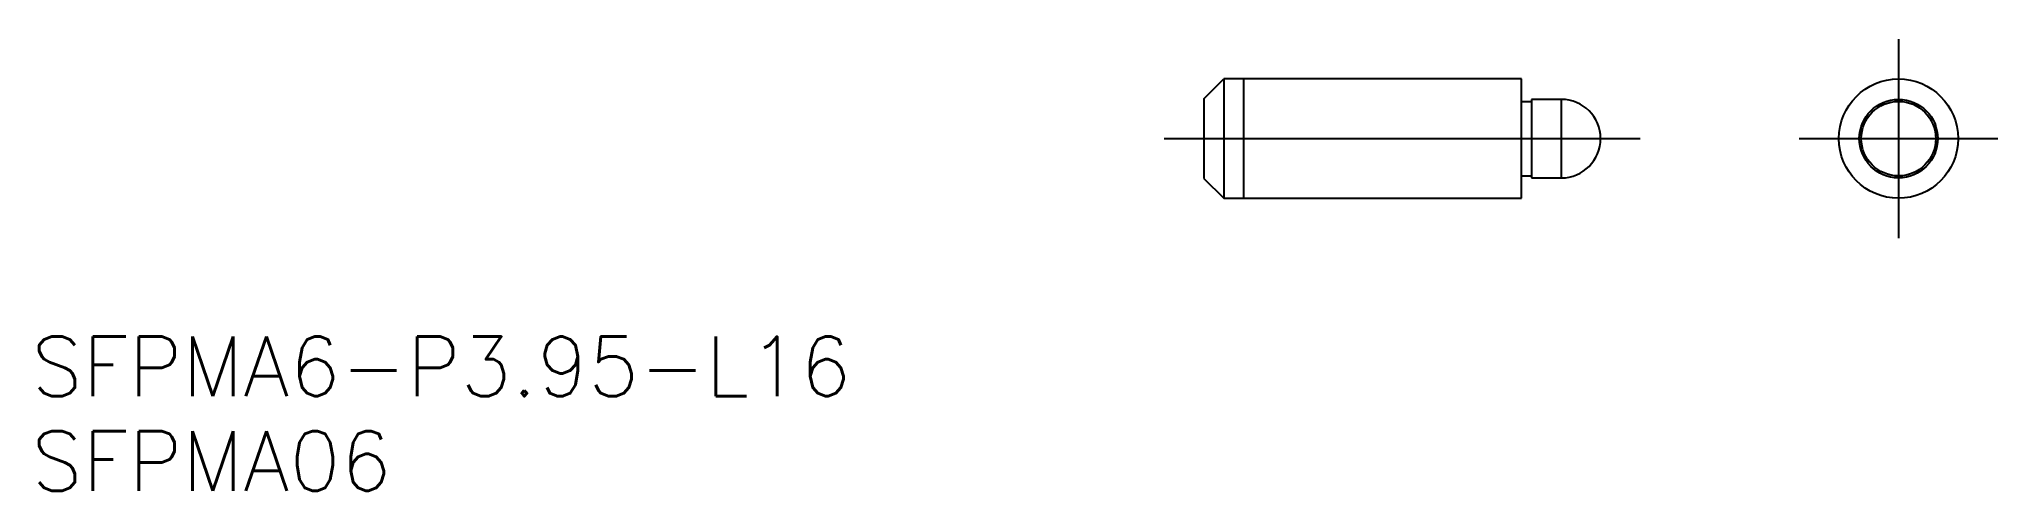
# Model space of a CAD drawing. Extents: x -58.7 to 40, y -17.7 to 5.
import ezdxf

# ---------------------------------------------------------------- set-up
doc = ezdxf.new("R2010")
doc.units = 0
doc.linetypes.add('CENTER', pattern=[50.8, 31.75, -6.35, 6.35, -6.35])
doc.linetypes.add('DASHED', pattern=[19.05, 12.7, -6.35])
doc.layers.get('0').update_dxf_attribs({"linetype": 'CONTINUOUS'})
doc.layers.add('CENTER', color=1, linetype='CENTER')
doc.styles.get("Standard").update_dxf_attribs({"font": 'txt.shx', "height": 3, "bigfont": 'bigfont.shx'})

# ---------------------------------------------------------------- blocks, each defined once
blk = doc.blocks.new('*U2')
at = {"color": 7, "linetype": 'CONTINUOUS'}
blk.add_text('SFPMA6-P3.95-L16', height=3, dxfattribs=at).set_placement((-59.037, -12.956))
blk = doc.blocks.new('*U3')
at = {"color": 7, "linetype": 'CONTINUOUS'}
blk.add_text('SFPMA06', height=3, dxfattribs=at).set_placement((-59.037, -17.715))

msp = doc.modelspace()

# ---------------------------------------------------------------- linework, layer by layer
at = {"color": 7, "linetype": 'CONTINUOUS'}
for p, q in [((0, 2), (1, 3)), ((16, 3), (1, 3)), ((1, 3), (1, -3)), ((2, 3), (2, -3)), ((16, -3), (16, 3)), ((0, 2), (0, -2)), ((16.5, 1.975), (16.5, -1.975)), ((18, 1.975), (16.5, 1.975)), ((18, -1.975), (18, 1.975)), ((16, 1.875), (16.5, 1.875)), ((16, -1.875), (16.5, -1.875)), ((0, -2), (1, -3)), ((16.5, -1.975), (18, -1.975)), ((1, -3), (16, -3))]:
    msp.add_line(p, q, dxfattribs=at)
for radius in [3, 1.975]:
    msp.add_circle((34.978, 0), radius, dxfattribs=at)
at = {"color": 3, "linetype": 'DASHED'}
msp.add_circle((34.978, 0), 1.875, dxfattribs=at)
at = {"color": 7, "linetype": 'CONTINUOUS'}
msp.add_arc((18, 0), 1.975, 270, 90, dxfattribs=at)
at = {"layer": 'CENTER', "color": 1, "linetype": 'CENTER'}
for p, q in [((34.978, 5), (34.978, -5)), ((-2, 0), (21.975, 0)), ((29.978, 0), (39.978, 0))]:
    msp.add_line(p, q, dxfattribs=at)

# ---------------------------------------------------------------- block references
at = {"color": 7, "linetype": 'CONTINUOUS'}
for name in ['*U2', '*U3']:
    msp.add_blockref(name, (0, 0), dxfattribs=at)

doc.saveas('drawing.dxf')
